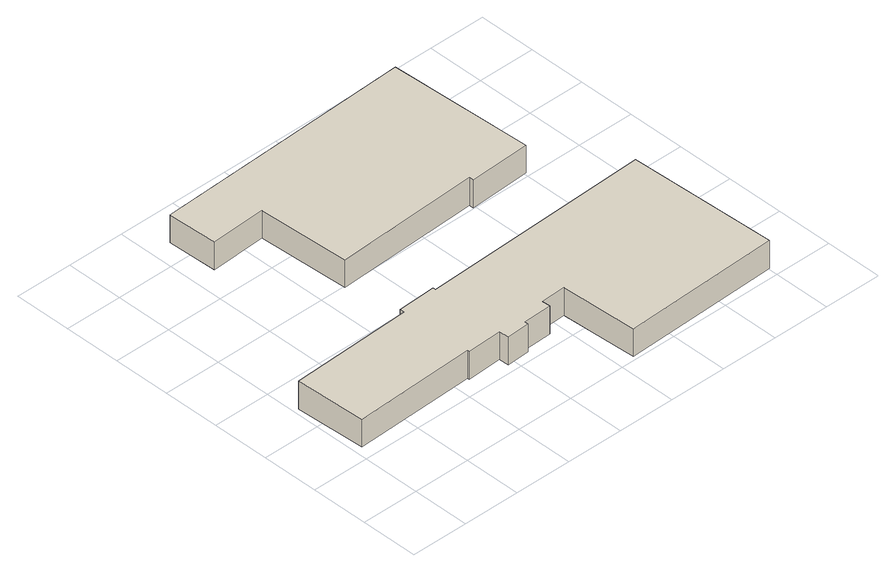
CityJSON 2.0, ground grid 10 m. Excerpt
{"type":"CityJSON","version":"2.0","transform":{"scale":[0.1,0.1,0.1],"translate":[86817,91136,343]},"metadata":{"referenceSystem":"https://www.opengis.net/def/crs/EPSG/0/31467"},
"CityObjects":{
"building1":{"type":"Building","geometry":[{"type":"Solid","lod":"1","boundaries":[[[[0,1,2,3,4,5,6,7,8,9,10,11,12,13,14,15,16,17]],[[16,18,19,17]],[[15,20,18,16]],[[14,21,20,15]],[[13,22,21,14]],[[12,23,22,13]],[[11,24,23,12]],[[10,25,24,11]],[[9,26,25,10]],[[8,27,26,9]],[[7,28,27,8]],[[6,29,28,7]],[[5,30,29,6]],[[4,31,30,5]],[[3,32,31,4]],[[2,33,32,3]],[[1,34,33,2]],[[0,35,34,1]],[[17,19,35,0]],[[18,20,21,22,23,24,25,26,27,28,29,30,31,32,33,34,35,19]]]]}]},
"building2":{"type":"Building","geometry":[{"type":"Solid","lod":"1","boundaries":[[[[36,37,38,39,40,41,42,43]],[[42,44,45,43]],[[41,46,44,42]],[[40,47,46,41]],[[39,48,47,40]],[[38,49,48,39]],[[37,50,49,38]],[[36,51,50,37]],[[43,45,51,36]],[[44,46,47,48,49,50,51,45]]]]}]}
},
"vertices":[
[428,7,52],[702,18,52],[692,278,52],[289,262,52],[289,267,52],[222,264,52],[222,256,52],[9,247,52],[14,124,52],[227,133,52],[227,129,52],[288,132,52],[289,115,52],[329,117,52],[329,123,52],[379,125,52],[378,139,52],[422,141,52],[378,139,2],[422,141,2],[379,125,2],[329,123,2],[329,117,2],[289,115,2],[288,132,2],[227,129,2],[227,133,2],[14,124,2],[9,247,2],[222,256,2],[222,264,2],[289,267,2],[289,262,2],[692,278,2],[702,18,2],[428,7,2],
[227,548,63],[234,388,63],[487,400,63],[487,392,63],[594,397,63],[583,650,63],[127,630,63],[130,543,63],[127,630,13],[130,543,13],[583,650,13],[594,397,13],[487,392,13],[487,400,13],[234,388,13],[227,548,13]
]}
